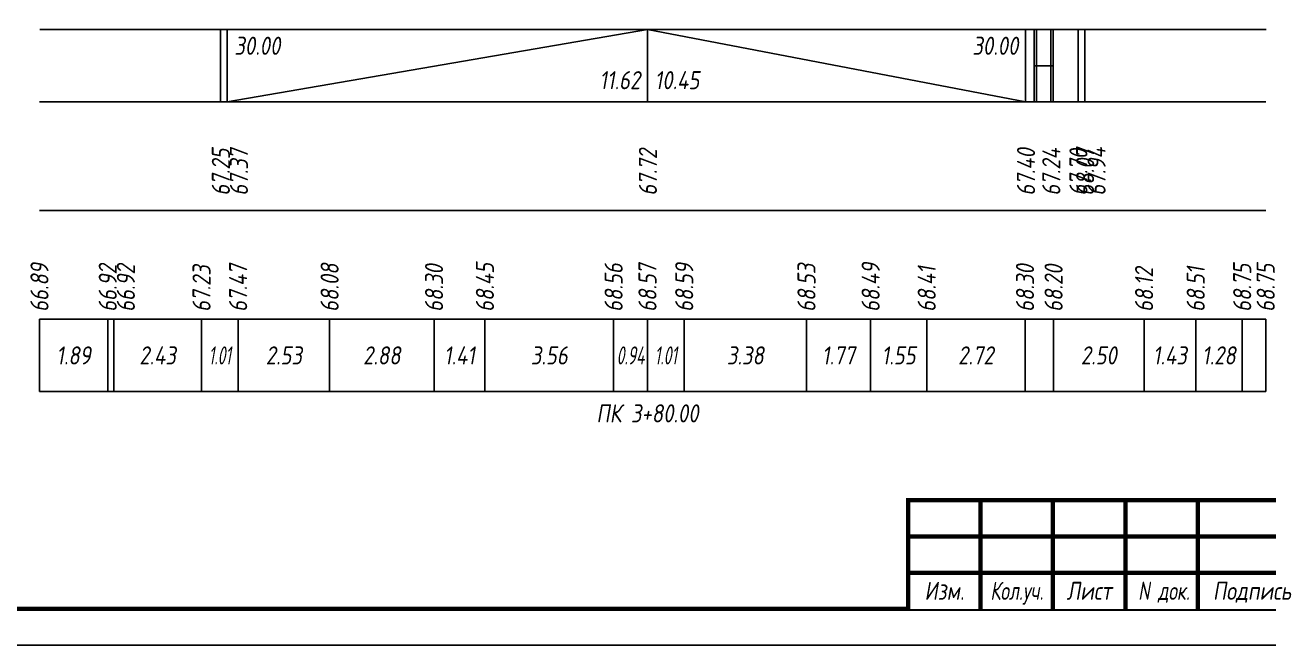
# Model space of a CAD drawing. Extents: x -717 to 1451, y -133302 to 233.
# Drawn here: x 77.9 to 249.7, y -5897.4 to -5811.8 of the extents above; entities that cross this region are included whole.
import ezdxf
from ezdxf.enums import TextEntityAlignment as Align

# ---------------------------------------------------------------- set-up
doc = ezdxf.new("R2010")
doc.units = 0
for name, color, linetype in [('Зарамочное оформление', 7, 'Continuous'), ('Код_510', 7, 'Continuous'), ('Код_516', 1, 'Continuous'), ('Подписи поперечников', 7, 'Continuous'), ('Таблица', 7, 'Continuous')]:
    doc.layers.add(name, color=color, linetype=linetype)
doc.styles.add('М', font='romand.shx', dxfattribs={"width": 0.8, "oblique": 10, "height": 2.5})

# ---------------------------------------------------------------- blocks, each defined once
blk = doc.blocks.new('Штамп')
at = {"linetype": 'Continuous'}
blk.add_wipeout([(199.95, -411.25), (384.95, -411.25), (384.95, -426.25), (199.95, -426.25)], dxfattribs=at).dxf.layer = 'Зарамочное оформление'
at = {"layer": 'Зарамочное оформление', "linetype": 'Continuous', "lineweight": -3, "const_width": 0.6, "flags": 128}
for points in [[(199.95, -426.25), (199.95, -411.25), (384.95, -411.25)], [(209.95, -411.25), (209.95, -426.25)], [(219.95, -411.25), (219.95, -426.25)], [(229.95, -411.25), (229.95, -426.25)], [(239.95, -411.25), (239.95, -426.25)], [(199.95, -416.25), (264.95, -416.25)], [(199.95, -421.25), (264.95, -421.25)]]:
    blk.add_lwpolyline(points, dxfattribs=at)
at = {"layer": 'Зарамочное оформление', "linetype": 'Continuous', "style": 'М', "oblique": 10}
for s, width, p in [('Подпись', 0.8, (247.45, -423.75)), ('Изм.', 0.8, (204.95, -423.75)), ('Кол.уч.', 0.7, (214.95, -423.75)), ('Лист', 0.8, (224.95, -423.75)), ('N док.', 0.7, (235.28, -423.75))]:
    blk.add_text(s, height=2.5, dxfattribs=dict(at, width=width)).set_placement(p, align=Align.MIDDLE_CENTER)
blk = doc.blocks.new('шифр')
blk.add_blockref('Штамп', (0, -5526))

msp = doc.modelspace()

# ---------------------------------------------------------------- linework, layer by layer
at = {"flags": 128}
msp.add_lwpolyline([(-30.054, -5897.421), (389.946, -5897.421), (389.946, -5600.421), (-30.054, -5600.421)], close=True, dxfattribs=at)
at = {"const_width": 0.6, "flags": 128}
msp.add_lwpolyline([(-10.054, -5892.421), (384.946, -5892.421), (384.946, -5605.421), (-10.054, -5605.421)], close=True, dxfattribs=at)
at = {"layer": 'Код_510'}
for p, q in [((79.946, -5862.421), (79.946, -5852.421)), ((89.377, -5862.421), (89.377, -5852.421)), ((90.197, -5862.421), (90.197, -5852.421)), ((102.333, -5862.421), (102.333, -5852.421)), ((107.389, -5862.421), (107.389, -5852.421)), ((120.027, -5862.421), (120.027, -5852.421)), ((134.451, -5862.421), (134.451, -5852.421)), ((141.48, -5862.421), (141.48, -5852.421)), ((159.256, -5862.421), (159.256, -5852.421)), ((163.936, -5862.421), (163.936, -5852.421)), ((169.009, -5862.421), (169.009, -5852.421)), ((185.899, -5862.421), (185.899, -5852.421)), ((194.764, -5862.421), (194.764, -5852.421)), ((202.506, -5862.421), (202.506, -5852.421)), ((216.088, -5862.421), (216.088, -5852.421)), ((220.034, -5862.421), (220.034, -5852.421)), ((232.536, -5862.421), (232.536, -5852.421)), ((239.67, -5862.421), (239.67, -5852.421)), ((246.088, -5862.421), (246.088, -5852.421)), ((249.339, -5862.421), (249.339, -5852.421))]:
    msp.add_line(p, q, dxfattribs=at)
at = {"layer": 'Код_516'}
for p, q in [((104.946, -5822.421), (104.946, -5812.421)), ((105.861, -5822.421), (105.861, -5812.421)), ((105.861, -5822.421), (163.936, -5812.421)), ((163.936, -5822.421), (163.936, -5812.421)), ((163.936, -5812.421), (216.17, -5822.421)), ((216.17, -5822.421), (216.17, -5812.421)), ((217.362, -5822.421), (217.362, -5812.421)), ((217.665, -5822.421), (217.665, -5812.421)), ((219.665, -5822.421), (219.665, -5812.421)), ((219.967, -5822.421), (219.967, -5812.421)), ((223.415, -5822.421), (223.415, -5812.421)), ((223.415, -5822.421), (223.415, -5812.421)), ((224.339, -5822.421), (224.339, -5812.421)), ((217.362, -5817.421), (217.665, -5817.421)), ((217.665, -5817.421), (219.665, -5817.421)), ((219.665, -5817.421), (219.967, -5817.421))]:
    msp.add_line(p, q, dxfattribs=at)
at = {"layer": 'Таблица'}
for p, q in [((80, -5812.421), (249.393, -5812.421)), ((79.946, -5822.421), (249.339, -5822.421)), ((79.946, -5837.421), (249.339, -5837.421)), ((79.946, -5852.421), (249.339, -5852.421)), ((79.946, -5862.421), (249.339, -5862.421))]:
    msp.add_line(p, q, dxfattribs=at)

# ---------------------------------------------------------------- texts
at = {"layer": 'Код_510', "style": 'М', "oblique": 10, "width": 0.8}
for s, p in [('66.89', (79.946, -5851.421)), ('66.92', (89.377, -5851.421)), ('66.92', (91.877, -5851.421)), ('67.23', (102.333, -5851.421)), ('67.47', (107.389, -5851.421)), ('68.08', (120.027, -5851.421)), ('68.30', (134.451, -5851.421)), ('68.45', (141.48, -5851.421)), ('68.56', (159.256, -5851.421)), ('68.57', (163.936, -5851.421)), ('68.59', (169.009, -5851.421)), ('68.53', (185.899, -5851.421)), ('68.49', (194.764, -5851.421)), ('68.41', (202.506, -5851.421)), ('68.30', (216.088, -5851.421)), ('68.20', (220.034, -5851.421)), ('68.12', (232.536, -5851.421)), ('68.51', (239.67, -5851.421)), ('68.75', (246.088, -5851.421)), ('68.75', (249.339, -5851.421))]:
    msp.add_text(s, height=2.5, rotation=90, dxfattribs=at).set_placement(p, align=Align.MIDDLE_LEFT)
at = {"layer": 'Код_510', "style": 'М', "oblique": 10}
for s, width, p in [('1.89', 0.8, (84.662, -5857.421)), ('2.43', 0.8, (96.265, -5857.421)), ('1.01', 0.6, (104.861, -5857.421)), ('2.53', 0.8, (113.708, -5857.421)), ('2.88', 0.8, (127.239, -5857.421)), ('1.41', 0.8, (137.965, -5857.421)), ('3.56', 0.8, (150.368, -5857.421)), ('0.94', 0.6, (161.596, -5857.421)), ('1.01', 0.6, (166.473, -5857.421)), ('3.38', 0.8, (177.454, -5857.421)), ('1.77', 0.8, (190.332, -5857.421)), ('1.55', 0.8, (198.635, -5857.421)), ('2.72', 0.8, (209.297, -5857.421)), ('2.50', 0.8, (226.285, -5857.421)), ('1.43', 0.8, (236.103, -5857.421)), ('1.28', 0.8, (242.879, -5857.421))]:
    msp.add_text(s, height=2.5, dxfattribs=dict(at, width=width)).set_placement(p, align=Align.MIDDLE_CENTER)
at = {"layer": 'Код_516', "style": 'М', "oblique": 10, "width": 0.8}
msp.add_text('30.00', height=2.5, dxfattribs=at).set_placement((106.861, -5813.421), align=Align.TOP_LEFT)
msp.add_text('30.00', height=2.5, dxfattribs=at).set_placement((215.17, -5813.421), align=Align.TOP_RIGHT)
msp.add_text('11.62', height=2.5, dxfattribs=at).set_placement((162.936, -5821.421), align=Align.BOTTOM_RIGHT)
msp.add_text('10.45', height=2.5, dxfattribs=at).set_placement((164.936, -5821.421), align=Align.BOTTOM_LEFT)
for s, p in [('67.25', (105, -5835.371)), ('67.37', (107.5, -5835.371)), ('67.72', (163.99, -5835.371)), ('67.40', (216.225, -5835.371)), ('67.24', (219.719, -5835.371)), ('67.70', (223.469, -5835.371)), ('68.07', (224.393, -5835.371)), ('67.94', (225.969, -5835.371))]:
    msp.add_text(s, height=2.5, rotation=90, dxfattribs=at).set_placement(p, align=Align.MIDDLE_LEFT)
at = {"layer": 'Подписи поперечников', "style": 'М', "oblique": 10, "width": 0.8}
msp.add_text('ПК 3+80.00', height=2.5, dxfattribs=at).set_placement((163.936, -5867.421), align=Align.BOTTOM_CENTER)

# ---------------------------------------------------------------- next in the draw order: block references
msp.add_blockref('шифр', (0, 59.829))

doc.saveas('drawing.dxf')
